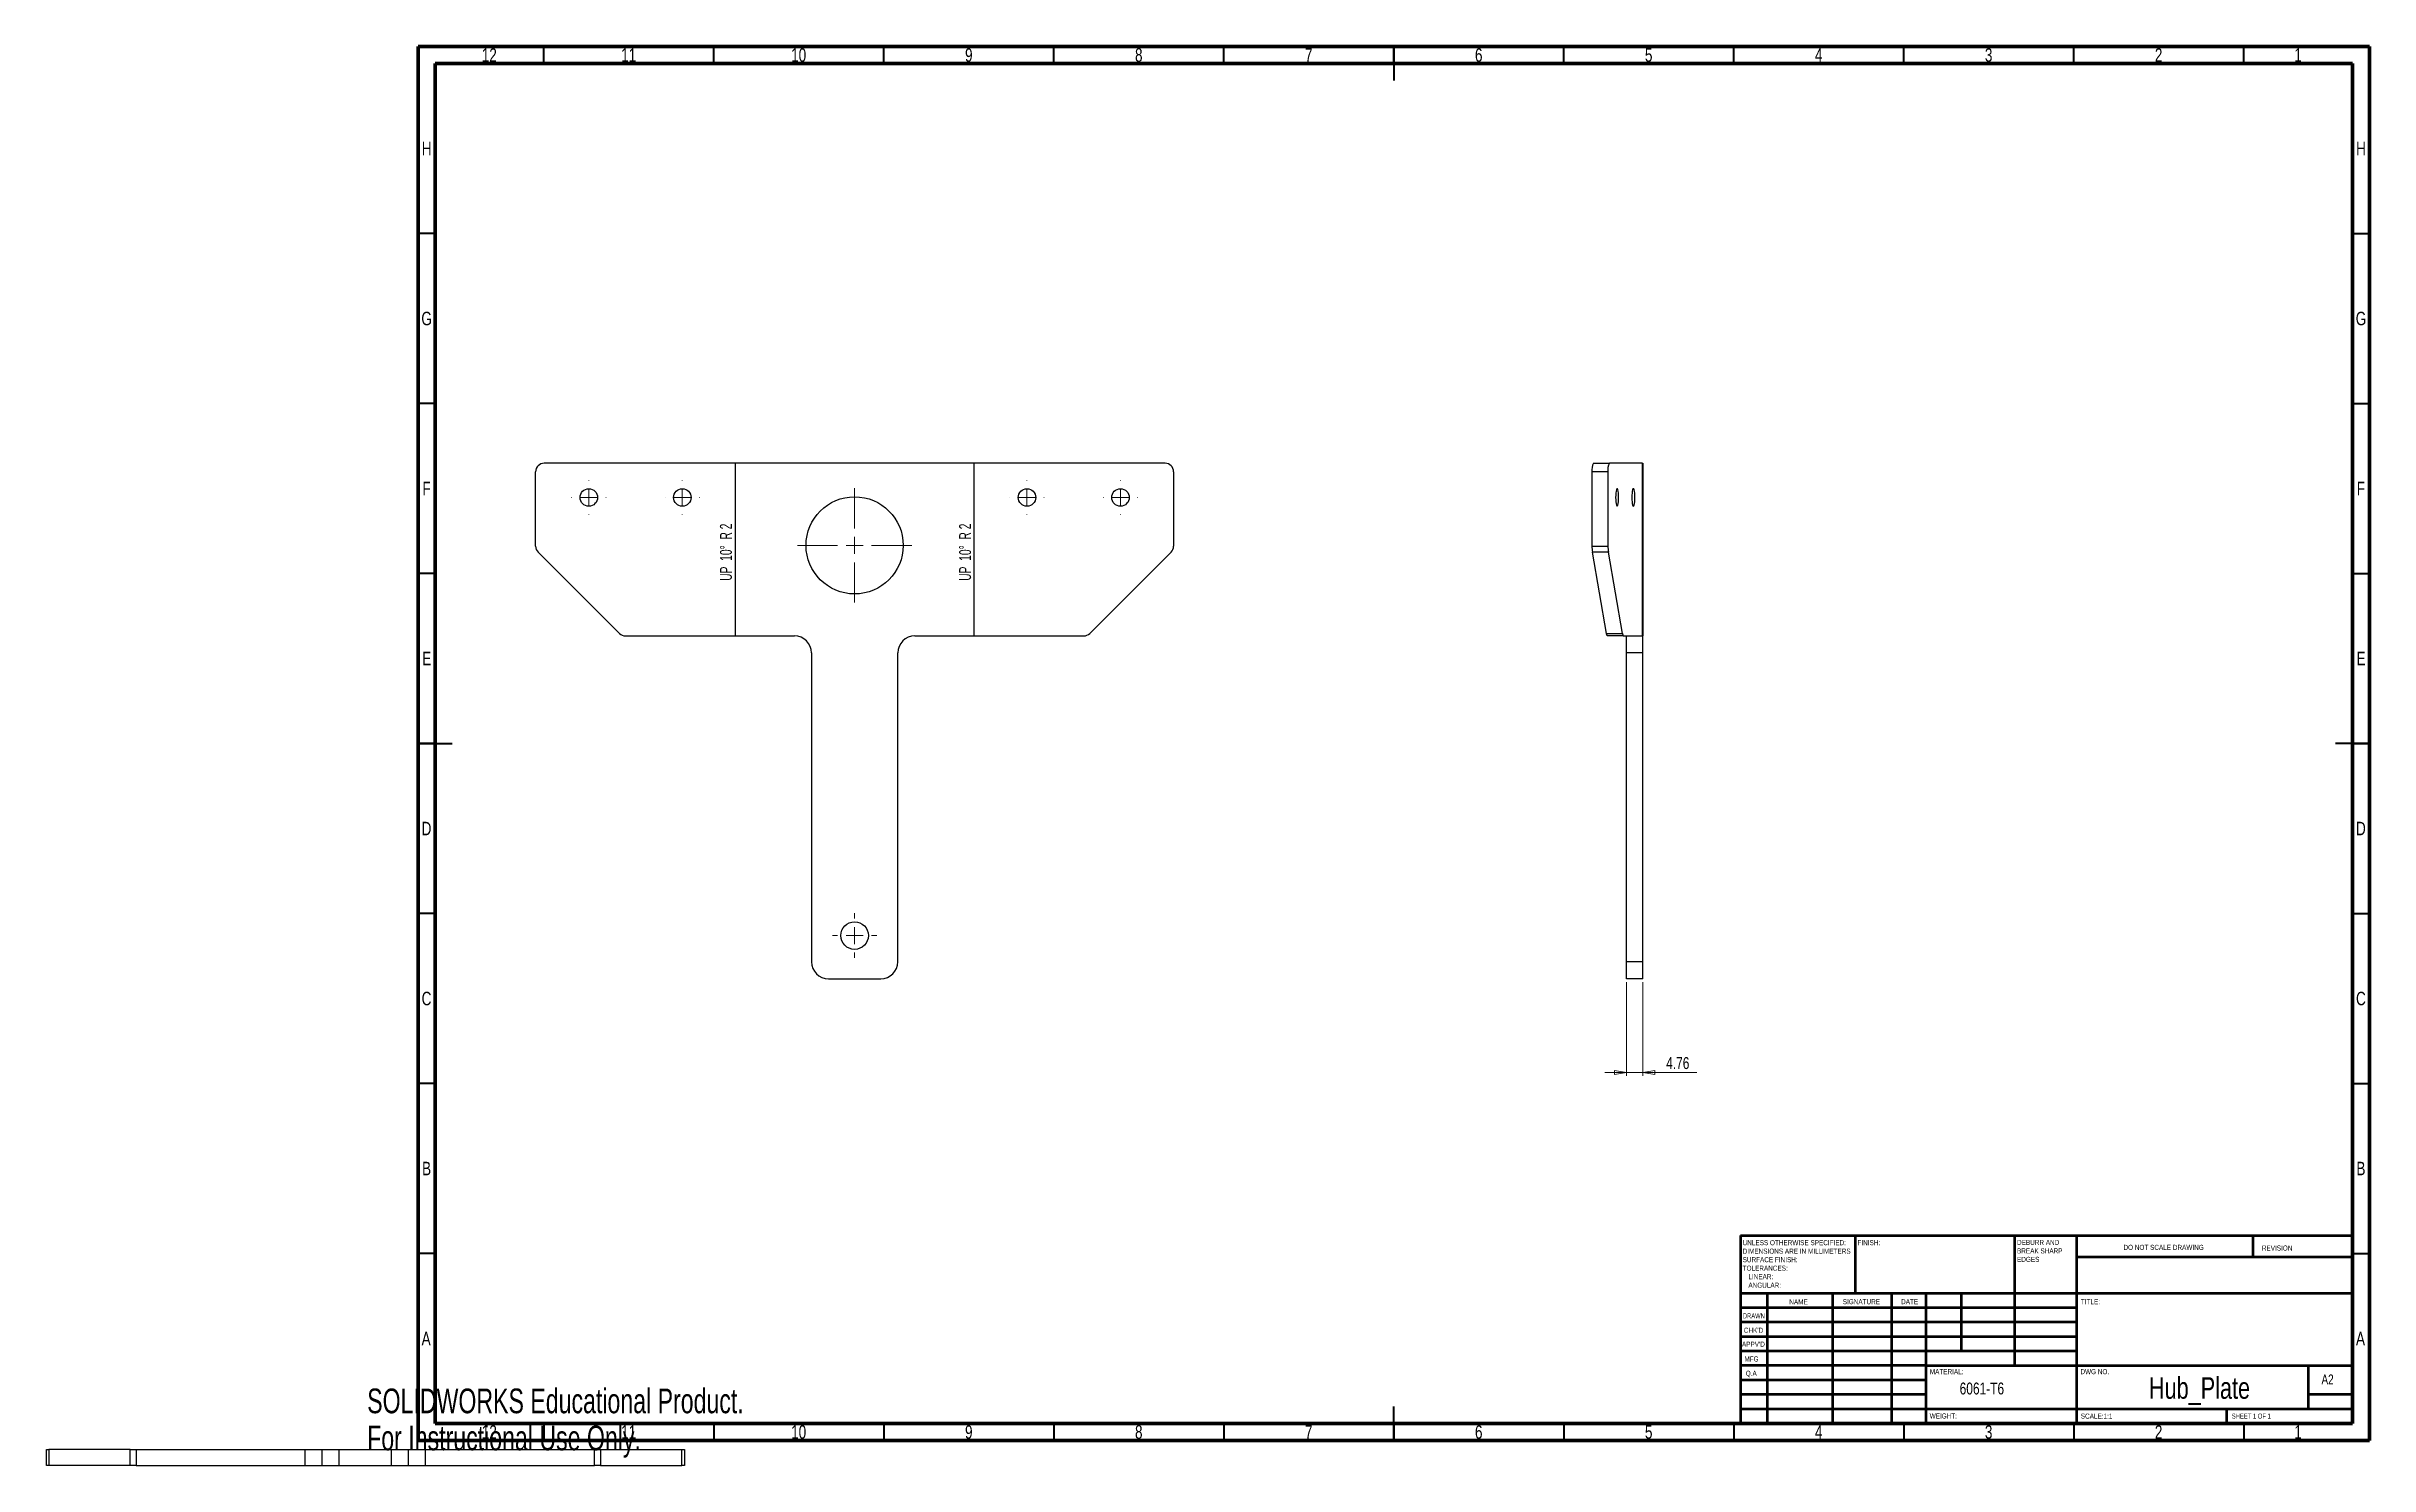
# Model space of a CAD drawing. Header units: millimetres. Extents: x -94 to 589, y -2 to 415.
import ezdxf

# ---------------------------------------------------------------- set-up
doc = ezdxf.new("R2010")
doc.units = ezdxf.units.MM
doc.styles.add('SLDTEXTSTYLE0', font='TXT', dxfattribs={"width": 0.75})
doc.styles.add('SLDTEXTSTYLE1', font='TXT', dxfattribs={"width": 0.686449})
doc.styles.add('SLDTEXTSTYLE2', font='TXT', dxfattribs={"width": 0.6875})
doc.styles.add('SLDTEXTSTYLE3', font='TXT', dxfattribs={"width": 0.645833})
doc.styles.add('SLDTEXTSTYLE4', font='TXT', dxfattribs={"width": 0.7})
doc.dimstyles.new('SLDDIMSTYLE0', dxfattribs={"dimtxt": 3.5, "dimasz": 3.556, "dimexe": 0, "dimexo": 0.0625, "dimgap": 0.875, "dimtad": 1, "dimrnd": 1e-09, "dimzin": 12, "dimdsep": 46, "dimtxsty": 'SLDTEXTSTYLE0', "dimblk1": 'CLOSED', "dimblk2": 'CLOSED', "dimsah": 1, "dimcen": 0.09, "dimadec": 0, "dimazin": 3, "dimtfac": 1, "dimtmove": 0, "dimatfit": 0, "dimldrblk": 'CLOSED', "dimfxl": 1, "dimfrac": 2, "dimtolj": 1, "dimtzin": 12, "dimarcsym": 0})

# ---------------------------------------------------------------- blocks, each defined once
blk = doc.blocks.new('SW_NOTE_0')
at = {"color": 0, "linetype": 'Continuous', "lineweight": 0, "char_height": 1.5, "attachment_point": 1, "style": 'SLDTEXTSTYLE0'}
for s, insert in [('UNLESS OTHERWISE SPECIFIED:', (0, 1.93)), ('TOLERANCES:', (0, -5.57)), ('SURFACE FINISH:', (0, -3.07)), ('DIMENSIONS ARE IN MILLIMETERS', (0, -0.57)), ('ANGULAR:', (1.69, -10.57)), ('LINEAR:', (1.69, -8.07))]:
    blk.add_mtext(s, dxfattribs=dict(at, insert=insert))
blk = doc.blocks.new('SW_NOTE_0_1')
at = {"color": 0, "linetype": 'Continuous', "lineweight": 0, "char_height": 1.5, "attachment_point": 1, "style": 'SLDTEXTSTYLE0'}
for s, insert in [('DEBURR AND', (0, 1.93)), ('BREAK SHARP', (0, -0.57)), ('EDGES', (0, -3.07))]:
    blk.add_mtext(s, dxfattribs=dict(at, insert=insert))
blk = doc.blocks.new('_Closed')
at = {"color": 0, "linetype": 'ByBlock', "lineweight": -2}
for p, q in [((-1, 0.166667), (0, 0)), ((-1, 0.166667), (-1, -0.166667)), ((0, 0), (-1, -0.166667)), ((0, 0), (-1, 0))]:
    blk.add_line(p, q, dxfattribs=at)
blk = doc.blocks.new('_D')
at = {"color": 7, "linetype": 'Continuous', "lineweight": 0}
for p, q in [((370.43, 139.79), (370.43, 112.23)), ((375.19, 139.79), (375.19, 112.23)), ((370.43, 113.23), (364.08, 113.23)), ((370.43, 113.23), (375.19, 113.23)), ((375.19, 113.23), (391.15, 113.23))]:
    blk.add_line(p, q, dxfattribs=at)
at = {"color": 7, "linetype": 'Continuous', "lineweight": 18, "xscale": 3.556, "yscale": 3.556}
blk.add_blockref('_Closed', (370.43, 113.23), dxfattribs=at)
at = {"color": 7, "linetype": 'Continuous', "lineweight": 18, "xscale": 3.556, "yscale": 3.556, "rotation": 180}
blk.add_blockref('_Closed', (375.19, 113.23), dxfattribs=at)
at = {"color": 7, "linetype": 'Continuous', "lineweight": 18, "insert": (382.1, 117.74), "char_height": 3.5, "attachment_point": 1, "style": 'SLDTEXTSTYLE0'}
blk.add_mtext('4.76', dxfattribs=at)
blk = doc.blocks.new('SW_CENTERMARKSYMBOL_0')
at = {"color": 0, "linetype": 'Continuous', "lineweight": 18}
for p, q in [((-5, 0), (-6.55, 0)), ((0, 0), (-2.5, 0)), ((0, 5), (0, 6.55)), ((0, 0), (0, 2.5)), ((0, 0), (0, -2.5)), ((0, 0), (2.5, 0)), ((5, 0), (6.55, 0)), ((0, -5), (0, -6.55))]:
    blk.add_line(p, q, dxfattribs=at)
blk = doc.blocks.new('SW_CENTERMARKSYMBOL_1')
at = {"color": 0, "linetype": 'Continuous', "lineweight": 18}
for p, q in [((0, 5), (0, 16.7875)), ((-5, 0), (-16.7875, 0)), ((0, 0), (-2.5, 0)), ((0, 0), (0, 2.5)), ((0, 0), (0, -2.5)), ((0, 0), (2.5, 0)), ((5, 0), (16.7875, 0)), ((0, -5), (0, -16.7875))]:
    blk.add_line(p, q, dxfattribs=at)
blk = doc.blocks.new('SW_CENTERMARKSYMBOL_2')
at = {"color": 0, "linetype": 'Continuous', "lineweight": 18}
for p, q in [((-5, 0), (-5.075, 0)), ((0, 0), (-2.5, 0)), ((0, 5), (0, 5.075)), ((0, 0), (0, 2.5)), ((0, 0), (0, -2.5)), ((0, 0), (2.5, 0)), ((5, 0), (5.075, 0)), ((0, -5), (0, -5.075))]:
    blk.add_line(p, q, dxfattribs=at)
blk = doc.blocks.new('SW_CENTERMARKSYMBOL_3')
at = {"color": 0, "linetype": 'Continuous', "lineweight": 18}
for p, q in [((-5, 0), (-5.075, 0)), ((0, 0), (-2.5, 0)), ((0, 5), (0, 5.075)), ((0, 0), (0, 2.5)), ((0, 0), (0, -2.5)), ((0, 0), (2.5, 0)), ((5, 0), (5.075, 0)), ((0, -5), (0, -5.075))]:
    blk.add_line(p, q, dxfattribs=at)
blk = doc.blocks.new('SW_CENTERMARKSYMBOL_4')
at = {"color": 0, "linetype": 'Continuous', "lineweight": 18}
for p, q in [((-5, 0), (-5.075, 0)), ((0, 0), (-2.5, 0)), ((0, 5), (0, 5.075)), ((0, 0), (0, 2.5)), ((0, 0), (0, -2.5)), ((0, 0), (2.5, 0)), ((5, 0), (5.075, 0)), ((0, -5), (0, -5.075))]:
    blk.add_line(p, q, dxfattribs=at)
blk = doc.blocks.new('SW_CENTERMARKSYMBOL_5')
at = {"color": 0, "linetype": 'Continuous', "lineweight": 18}
for p, q in [((-5, 0), (-5.075, 0)), ((0, 0), (-2.5, 0)), ((0, 5), (0, 5.075)), ((0, 0), (0, 2.5)), ((0, 0), (0, -2.5)), ((0, 0), (2.5, 0)), ((5, 0), (5.075, 0)), ((0, -5), (0, -5.075))]:
    blk.add_line(p, q, dxfattribs=at)

msp = doc.modelspace()

# ---------------------------------------------------------------- linework, layer by layer
at = {"color": 7, "linetype": 'Continuous', "lineweight": 70}
for p, q in [((15, 5), (15, 415)), ((15, 415), (589, 415)), ((589, 415), (589, 5)), ((20, 10), (20, 410)), ((20, 410), (584, 410)), ((584, 410), (584, 10)), ((584, 10), (20, 10)), ((589, 5), (15, 5))]:
    msp.add_line(p, q, dxfattribs=at)
at = {"color": 7, "linetype": 'Continuous', "lineweight": 35}
for p, q in [((52, 410), (52, 415)), ((102, 410), (102, 415)), ((152, 410), (152, 415)), ((202, 410), (202, 415)), ((252, 410), (252, 415)), ((302, 415), (302, 405)), ((302, 410), (302, 415)), ((352, 410), (352, 415)), ((402, 410), (402, 415)), ((452, 410), (452, 415)), ((502, 410), (502, 415)), ((552, 410), (552, 415)), ((20, 360), (15, 360)), ((584, 360), (589, 360)), ((20, 310), (15, 310)), ((584, 310), (589, 310)), ((20, 260), (15, 260)), ((584, 260), (589, 260)), ((15, 210), (25, 210)), ((20, 210), (15, 210)), ((589, 210), (579, 210)), ((584, 210), (589, 210)), ((20, 160), (15, 160)), ((584, 160), (589, 160)), ((20, 110), (15, 110)), ((584, 110), (589, 110)), ((20, 60), (15, 60)), ((584, 60), (589, 60)), ((302, 5), (302, 15)), ((52, 10), (52, 5)), ((102, 10), (102, 5)), ((152, 10), (152, 5)), ((202, 10), (202, 5)), ((252, 10), (252, 5)), ((302, 10), (302, 5)), ((352, 10), (352, 5)), ((402, 10), (402, 5)), ((452, 10), (452, 5)), ((502, 10), (502, 5)), ((552, 10), (552, 5))]:
    msp.add_line(p, q, dxfattribs=at)
at = {"color": 7, "linetype": 'Continuous', "lineweight": 25}
for p, q in [((49.548, 268.051), (49.548, 289.916)), ((234.711, 292.416), (52.048, 292.416)), ((237.211, 289.916), (237.211, 268.051)), ((364.963, 289.916), (360.273, 289.916)), ((360.273, 289.916), (360.273, 268.051)), ((360.707, 292.416), (365.397, 292.416)), ((364.963, 289.916), (364.963, 268.051)), ((375.088, 292.416), (365.397, 292.416)), ((375.088, 292.416), (375.088, 241.616)), ((375.088, 292.416), (375.191, 292.416)), ((375.191, 292.416), (375.191, 241.616)), ((360.273, 268.051), (364.963, 268.051)), ((74.215, 242.348), (50.28, 266.283)), ((212.543, 242.348), (236.479, 266.283)), ((365.09, 266.283), (360.4, 266.283)), ((364.556, 242.348), (360.4, 266.283)), ((369.247, 242.348), (365.09, 266.283)), ((75.983, 241.616), (125.679, 241.616)), ((161.079, 241.616), (210.775, 241.616)), ((364.556, 242.348), (369.247, 242.348)), ((369.554, 241.616), (364.863, 241.616)), ((369.554, 241.616), (375.088, 241.616)), ((370.428, 236.616), (370.428, 241.616)), ((375.191, 241.616), (375.088, 241.616)), ((375.191, 236.616), (375.191, 241.616)), ((130.679, 236.616), (130.679, 145.786)), ((156.079, 145.786), (156.079, 236.616)), ((375.191, 236.616), (370.428, 236.616)), ((370.428, 145.786), (370.428, 236.616)), ((375.191, 145.786), (375.191, 236.616)), ((375.191, 145.786), (370.428, 145.786)), ((370.428, 140.786), (370.428, 145.786)), ((375.191, 140.786), (375.191, 145.786)), ((135.679, 140.786), (151.079, 140.786)), ((375.191, 140.786), (370.428, 140.786)), ((-94.344, -2.381), (-94.344, 2.381)), ((-94.344, 2.381), (-93.612, 2.381)), ((-93.612, 2.381), (-93.612, -2.381)), ((-69.676, 2.381), (-93.612, 2.381)), ((-69.676, -2.381), (-69.676, 2.381)), ((-69.676, 2.381), (-67.909, 2.381)), ((-67.909, 2.381), (-67.909, -2.381)), ((-67.909, 2.381), (-18.213, 2.381)), ((-18.213, -2.381), (-18.213, 2.381)), ((-18.213, 2.381), (-13.213, 2.381)), ((-13.213, -2.381), (-13.213, 2.381)), ((-13.213, 2.381), (-8.213, 2.381)), ((-8.213, -2.381), (-8.213, 2.381)), ((-8.213, 2.381), (7.187, 2.381)), ((7.187, -2.381), (7.187, 2.381)), ((7.187, 2.381), (12.187, 2.381)), ((12.187, -2.381), (12.187, 2.381)), ((12.187, 2.381), (17.187, 2.381)), ((17.187, -2.381), (17.187, 2.381)), ((17.187, 2.381), (66.883, 2.381)), ((66.883, -2.381), (66.883, 2.381)), ((66.883, 2.381), (68.651, 2.381)), ((68.651, 2.381), (68.651, -2.381)), ((68.651, 2.381), (92.587, 2.381)), ((92.587, -2.381), (92.587, 2.381)), ((92.587, 2.381), (93.319, 2.381)), ((93.319, 2.381), (93.319, -2.381)), ((-93.612, -2.381), (-94.344, -2.381)), ((-69.676, -2.381), (-93.612, -2.381)), ((-67.909, -2.381), (-69.676, -2.381)), ((-67.909, -2.381), (-18.213, -2.381)), ((-18.213, -2.381), (-13.213, -2.381)), ((-13.213, -2.381), (-8.213, -2.381)), ((-8.213, -2.381), (7.187, -2.381)), ((7.187, -2.381), (12.187, -2.381)), ((12.187, -2.381), (17.187, -2.381)), ((17.187, -2.381), (66.883, -2.381)), ((68.651, -2.381), (66.883, -2.381)), ((68.651, -2.381), (92.587, -2.381)), ((93.319, -2.381), (92.587, -2.381))]:
    msp.add_line(p, q, dxfattribs=at)
at = {"color": 7, "linetype": 'Continuous'}
for p, q in [((108.205, 292.416), (108.205, 241.616)), ((178.553, 241.616), (178.553, 292.416))]:
    msp.add_line(p, q, dxfattribs=at)
at = {"color": 7, "linetype": 'Continuous', "lineweight": 50}
for p, q in [((404, 65.25), (584, 65.25)), ((404, 65.25), (404, 10)), ((437.8, 48.25), (437.8, 65.25)), ((484.6, 65.25), (484.6, 27)), ((502.8, 65.25), (502.8, 10)), ((554.8, 58.875), (554.8, 65.25)), ((584, 58.875), (502.8, 58.875)), ((584, 48.25), (404, 48.25)), ((411.8, 48.25), (411.8, 10)), ((430.991, 48.25), (430.991, 10)), ((448.399, 48.25), (448.399, 10)), ((458.6, 10), (458.6, 48.25)), ((469, 31.25), (469, 48.25)), ((502.8, 44), (404, 44)), ((502.8, 39.75), (404, 39.75)), ((502.8, 35.5), (404, 35.5)), ((502.8, 31.25), (404, 31.25)), ((458.6, 27), (404, 27)), ((458.6, 22.75), (404, 22.75)), ((458.6, 27), (584, 27)), ((571, 14.25), (571, 27)), ((458.6, 18.5), (404, 18.5)), ((404, 14.25), (584, 14.25)), ((547, 10), (547, 14.25)), ((584, 18.5), (571, 18.5))]:
    msp.add_line(p, q, dxfattribs=at)
at = {"color": 7, "linetype": 'Continuous', "lineweight": 25, "flags": 128}
for points in [[(367.231, 282.356), (367.247, 281.689), (367.291, 281.068), (367.362, 280.535), (367.455, 280.126), (367.563, 279.868), (367.679, 279.781), (367.794, 279.868), (367.902, 280.126), (367.995, 280.535), (368.066, 281.068), (368.11, 281.689), (368.126, 282.356), (368.11, 283.022), (368.066, 283.643), (367.995, 284.176), (367.902, 284.586), (367.794, 284.843), (367.679, 284.931), (367.563, 284.843), (367.455, 284.586), (367.362, 284.176), (367.291, 283.643), (367.247, 283.022), (367.231, 282.356)], [(372.007, 282.356), (372.022, 281.689), (372.067, 281.068), (372.138, 280.535), (372.23, 280.126), (372.338, 279.868), (372.454, 279.781), (372.57, 279.868), (372.677, 280.126), (372.77, 280.535), (372.841, 281.068), (372.886, 281.689), (372.901, 282.356), (372.886, 283.022), (372.841, 283.643), (372.77, 284.176), (372.677, 284.586), (372.57, 284.843), (372.454, 284.931), (372.338, 284.843), (372.23, 284.586), (372.138, 284.176), (372.067, 283.643), (372.022, 283.022), (372.007, 282.356)], [(364.863, 241.616), (364.821, 241.628), (364.779, 241.664), (364.737, 241.723), (364.697, 241.806), (364.659, 241.911), (364.622, 242.037), (364.588, 242.183), (364.556, 242.348)], [(369.247, 242.348), (369.278, 242.183), (369.312, 242.037), (369.349, 241.911), (369.387, 241.806), (369.428, 241.723), (369.469, 241.664), (369.511, 241.628), (369.554, 241.616)]]:
    msp.add_lwpolyline(points, dxfattribs=at)
at = {"color": 7, "linetype": 'Continuous', "lineweight": 25}
for centre, radius in [((65.185, 282.356), 2.575), ((92.685, 282.356), 2.575), ((143.379, 268.261), 14.287), ((194.073, 282.356), 2.575), ((221.573, 282.356), 2.575), ((143.379, 153.486), 4.05)]:
    msp.add_circle(centre, radius, dxfattribs=at)
for centre, radius, start, end in [((52.048, 289.916), 2.5, 90, 180), ((234.711, 289.916), 2.5, 0, 90), ((364.198, 290.522), 3.971, 151.518387, 188.779461), ((368.888, 290.522), 3.971, 151.518387, 188.779461), ((52.048, 268.051), 2.5, 180, 225), ((234.711, 268.051), 2.5, 315, 0), ((371.168, 267.946), 10.896, 179.449069, 188.779037), ((375.859, 267.946), 10.896, 179.449069, 188.779037), ((75.983, 244.116), 2.5, 225, 270), ((125.679, 236.616), 5, 0, 90), ((161.079, 236.616), 5, 90, 180), ((210.775, 244.116), 2.5, 270, 315), ((135.679, 145.786), 5, 180, 270), ((151.079, 145.786), 5, 270, 0)]:
    msp.add_arc(centre, radius, start, end, dxfattribs=at)

# ---------------------------------------------------------------- block references
at = {"color": 7, "linetype": 'Continuous', "lineweight": 0}
for name, p in [('SW_CENTERMARKSYMBOL_2', (65.185, 282.356)), ('SW_CENTERMARKSYMBOL_3', (92.685, 282.356)), ('SW_CENTERMARKSYMBOL_5', (194.073, 282.356)), ('SW_CENTERMARKSYMBOL_4', (221.573, 282.356)), ('SW_CENTERMARKSYMBOL_1', (143.379, 268.261)), ('SW_CENTERMARKSYMBOL_0', (143.379, 153.486)), ('SW_NOTE_0', (404.594, 61.987)), ('SW_NOTE_0_1', (485.309, 62.069))]:
    msp.add_blockref(name, p, dxfattribs=at)

# ---------------------------------------------------------------- texts
for s, insert, char_height, attachment_point, style in [('12', (35.92, 414.462), 3.9688, 2, 'SLDTEXTSTYLE0'), ('11', (76.92, 414.462), 3.9688, 2, 'SLDTEXTSTYLE0'), ('10', (126.92, 414.462), 3.9688, 2, 'SLDTEXTSTYLE0'), ('9', (176.96, 414.462), 3.969, 2, 'SLDTEXTSTYLE0'), ('8', (226.96, 414.462), 3.969, 2, 'SLDTEXTSTYLE0'), ('7', (276.96, 414.462), 3.969, 2, 'SLDTEXTSTYLE0'), ('6', (326.96, 414.462), 3.969, 2, 'SLDTEXTSTYLE0'), ('5', (376.96, 414.462), 3.969, 2, 'SLDTEXTSTYLE0'), ('4', (426.96, 414.462), 3.969, 2, 'SLDTEXTSTYLE0'), ('3', (476.96, 414.462), 3.969, 2, 'SLDTEXTSTYLE0'), ('2', (526.96, 414.462), 3.969, 2, 'SLDTEXTSTYLE0'), ('1', (567.96, 414.462), 3.969, 2, 'SLDTEXTSTYLE0'), ('H', (17.49, 386.962), 3.969, 2, 'SLDTEXTSTYLE0'), ('H', (586.49, 386.962), 3.969, 2, 'SLDTEXTSTYLE0'), ('G', (17.487, 336.962), 3.969, 2, 'SLDTEXTSTYLE0'), ('G', (586.487, 336.962), 3.969, 2, 'SLDTEXTSTYLE0'), ('F', (17.458, 286.962), 3.969, 2, 'SLDTEXTSTYLE0'), ('F', (586.458, 286.962), 3.969, 2, 'SLDTEXTSTYLE0'), ('E', (17.508, 236.962), 3.969, 2, 'SLDTEXTSTYLE0'), ('E', (586.508, 236.962), 3.969, 2, 'SLDTEXTSTYLE0'), ('D', (17.453, 186.962), 3.969, 2, 'SLDTEXTSTYLE0'), ('D', (586.453, 186.962), 3.969, 2, 'SLDTEXTSTYLE0'), ('C', (17.459, 136.962), 3.969, 2, 'SLDTEXTSTYLE0'), ('C', (586.459, 136.962), 3.969, 2, 'SLDTEXTSTYLE0'), ('B', (17.471, 86.962), 3.969, 2, 'SLDTEXTSTYLE0'), ('B', (586.471, 86.962), 3.969, 2, 'SLDTEXTSTYLE0'), ('FINISH:', (438.371, 63.919), 1.5, 1, 'SLDTEXTSTYLE0'), ('DO NOT SCALE DRAWING', (516.615, 62.533), 1.5, 1, 'SLDTEXTSTYLE0'), ('REVISION', (557.328, 62.335), 1.5, 1, 'SLDTEXTSTYLE0'), ('DRAWN', (404.643, 42.385), 1.5, 1, 'SLDTEXTSTYLE1'), ('NAME', (418.322, 46.501), 1.5, 1, 'SLDTEXTSTYLE0'), ('SIGNATURE', (434.034, 46.562), 1.5, 1, 'SLDTEXTSTYLE0'), ('DATE', (451.215, 46.576), 1.5, 1, 'SLDTEXTSTYLE0'), ('TITLE:', (504.09, 46.576), 1.5, 1, 'SLDTEXTSTYLE0'), ('A', (17.34, 36.962), 3.969, 2, 'SLDTEXTSTYLE0'), ("CHK'D", (404.939, 38.162), 1.5, 1, 'SLDTEXTSTYLE0'), ('A', (586.34, 36.962), 3.969, 2, 'SLDTEXTSTYLE0'), ("APPV'D", (404.402, 34.066), 1.5, 1, 'SLDTEXTSTYLE0'), ('MFG', (405.124, 29.716), 1.5, 1, 'SLDTEXTSTYLE0'), ('Q.A', (405.509, 25.505), 1.5, 1, 'SLDTEXTSTYLE0'), ('MATERIAL:', (459.646, 25.986), 1.5, 1, 'SLDTEXTSTYLE0'), ('6061-T6', (468.433, 22.023), 3.5, 1, 'SLDTEXTSTYLE0'), ('DWG NO.', (503.953, 25.986), 1.5, 1, 'SLDTEXTSTYLE0'), ('Hub_Plate', (538.987, 23.607), 6.35, 2, 'SLDTEXTSTYLE0'), ('A2', (574.871, 24.406), 2.9104, 1, 'SLDTEXTSTYLE0'), ('12', (35.92, 9.462), 3.9688, 2, 'SLDTEXTSTYLE0'), ('11', (76.92, 9.462), 3.9688, 2, 'SLDTEXTSTYLE0'), ('10', (126.92, 9.462), 3.9688, 2, 'SLDTEXTSTYLE0'), ('9', (176.96, 9.462), 3.969, 2, 'SLDTEXTSTYLE0'), ('8', (226.96, 9.462), 3.969, 2, 'SLDTEXTSTYLE0'), ('7', (276.96, 9.462), 3.969, 2, 'SLDTEXTSTYLE0'), ('6', (326.96, 9.462), 3.969, 2, 'SLDTEXTSTYLE0'), ('5', (376.96, 9.462), 3.969, 2, 'SLDTEXTSTYLE0'), ('4', (426.96, 9.462), 3.969, 2, 'SLDTEXTSTYLE0'), ('WEIGHT:', (459.618, 12.949), 1.4986, 1, 'SLDTEXTSTYLE0'), ('3', (476.96, 9.462), 3.969, 2, 'SLDTEXTSTYLE0'), ('SCALE:1:1', (504.074, 12.9), 1.5, 1, 'SLDTEXTSTYLE0'), ('2', (526.96, 9.462), 3.969, 2, 'SLDTEXTSTYLE0'), ('SHEET 1 OF 1', (548.478, 12.9), 1.5, 1, 'SLDTEXTSTYLE2'), ('1', (567.96, 9.462), 3.969, 2, 'SLDTEXTSTYLE0')]:
    msp.add_mtext(s, dxfattribs=dict(at, insert=insert, char_height=char_height, attachment_point=attachment_point, style=style))
at = {"color": 7, "linetype": 'Continuous', "lineweight": 0, "char_height": 3.5, "attachment_point": 2, "rotation": 90, "style": 'SLDTEXTSTYLE3'}
for insert in [(103.775, 266.248), (174.123, 266.248)]:
    msp.add_mtext('UP  10°  R 2', dxfattribs=dict(at, insert=insert))
at = {"color": 7, "linetype": 'Continuous', "char_height": 7.266, "attachment_point": 1, "style": 'SLDTEXTSTYLE4'}
for s, insert in [('SOLIDWORKS Educational Product.', (0, 20.265)), ('For Instructional Use Only.', (0, 9.366))]:
    msp.add_mtext(s, dxfattribs=dict(at, insert=insert))

# ---------------------------------------------------------------- dimensions: what is measured, and where the dimension line sits
at = {"color": 7, "linetype": 'Continuous', "lineweight": 18}
dim = msp.add_linear_dim(base=(375.191, 113.226), p1=(370.428, 140.786), p2=(375.191, 140.786), dimstyle='SLDDIMSTYLE0', dxfattribs=at)
dim.commit()
dim.dimension.update_dxf_attribs({"geometry": '_D', "text_midpoint": (386.629, 113.226), "dimtype": 160})

doc.saveas('drawing.dxf')
